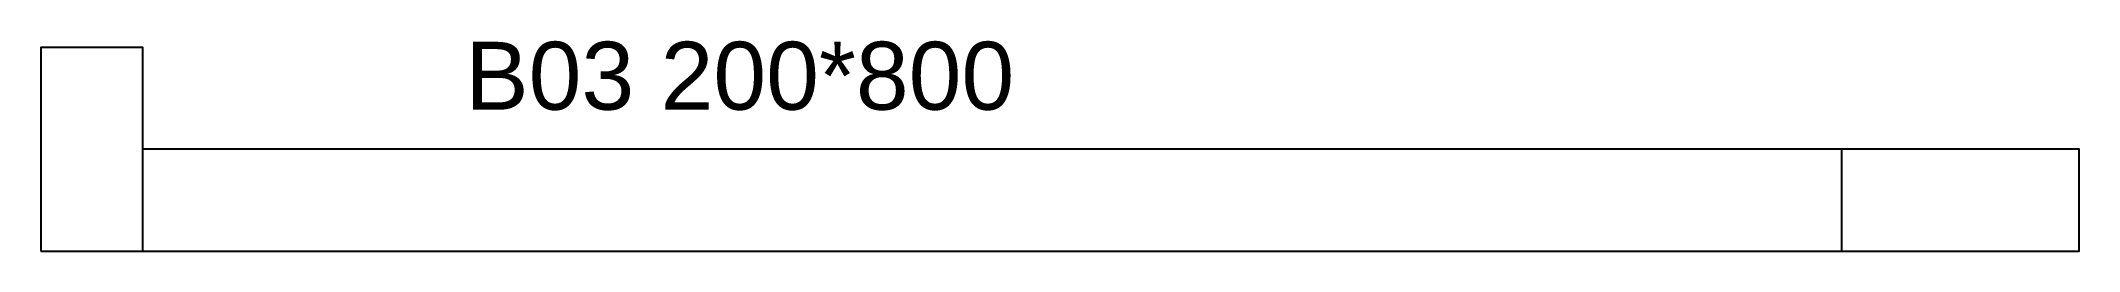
# Model space of a CAD drawing. Header units: millimetres. Extents: x 6736 to 12736, y 6007 to 6627.
import ezdxf

# ---------------------------------------------------------------- set-up
doc = ezdxf.new("R2010")
doc.units = ezdxf.units.MM
doc.header["$MEASUREMENT"] = 0
for name, color, linetype in [('001-columns', 1, 'Continuous'), ('002-beams', 4, 'Continuous'), ('003-text', 5, 'Continuous')]:
    doc.layers.add(name, color=color, linetype=linetype)
doc.styles.get("Standard").update_dxf_attribs({"font": 'arial.ttf'})

msp = doc.modelspace()

# ---------------------------------------------------------------- linework, layer by layer
at = {"layer": '001-columns'}
for points in [[(6735.5, 6007.4), (7035.5, 6007.4), (7035.5, 6607.4), (6735.5, 6607.4)], [(12035.5, 6307.4), (12035.5, 6007.4), (12735.5, 6007.4), (12735.5, 6307.4)]]:
    msp.add_lwpolyline(points, close=True, dxfattribs=at)
at = {"layer": '002-beams'}
for points in [[(12035.5, 6307.4), (7035.5, 6307.4)], [(7035.5, 6007.4), (12035.5, 6007.4)]]:
    msp.add_lwpolyline(points, dxfattribs=at)

# ---------------------------------------------------------------- texts
at = {"layer": '003-text', "insert": (7985.2, 6624), "char_height": 200, "attachment_point": 1}
msp.add_mtext_dynamic_manual_height_columns('B03 200*800', width=1829.612, gutter_width=1, heights=[0], dxfattribs=at)

doc.saveas('drawing.dxf')
